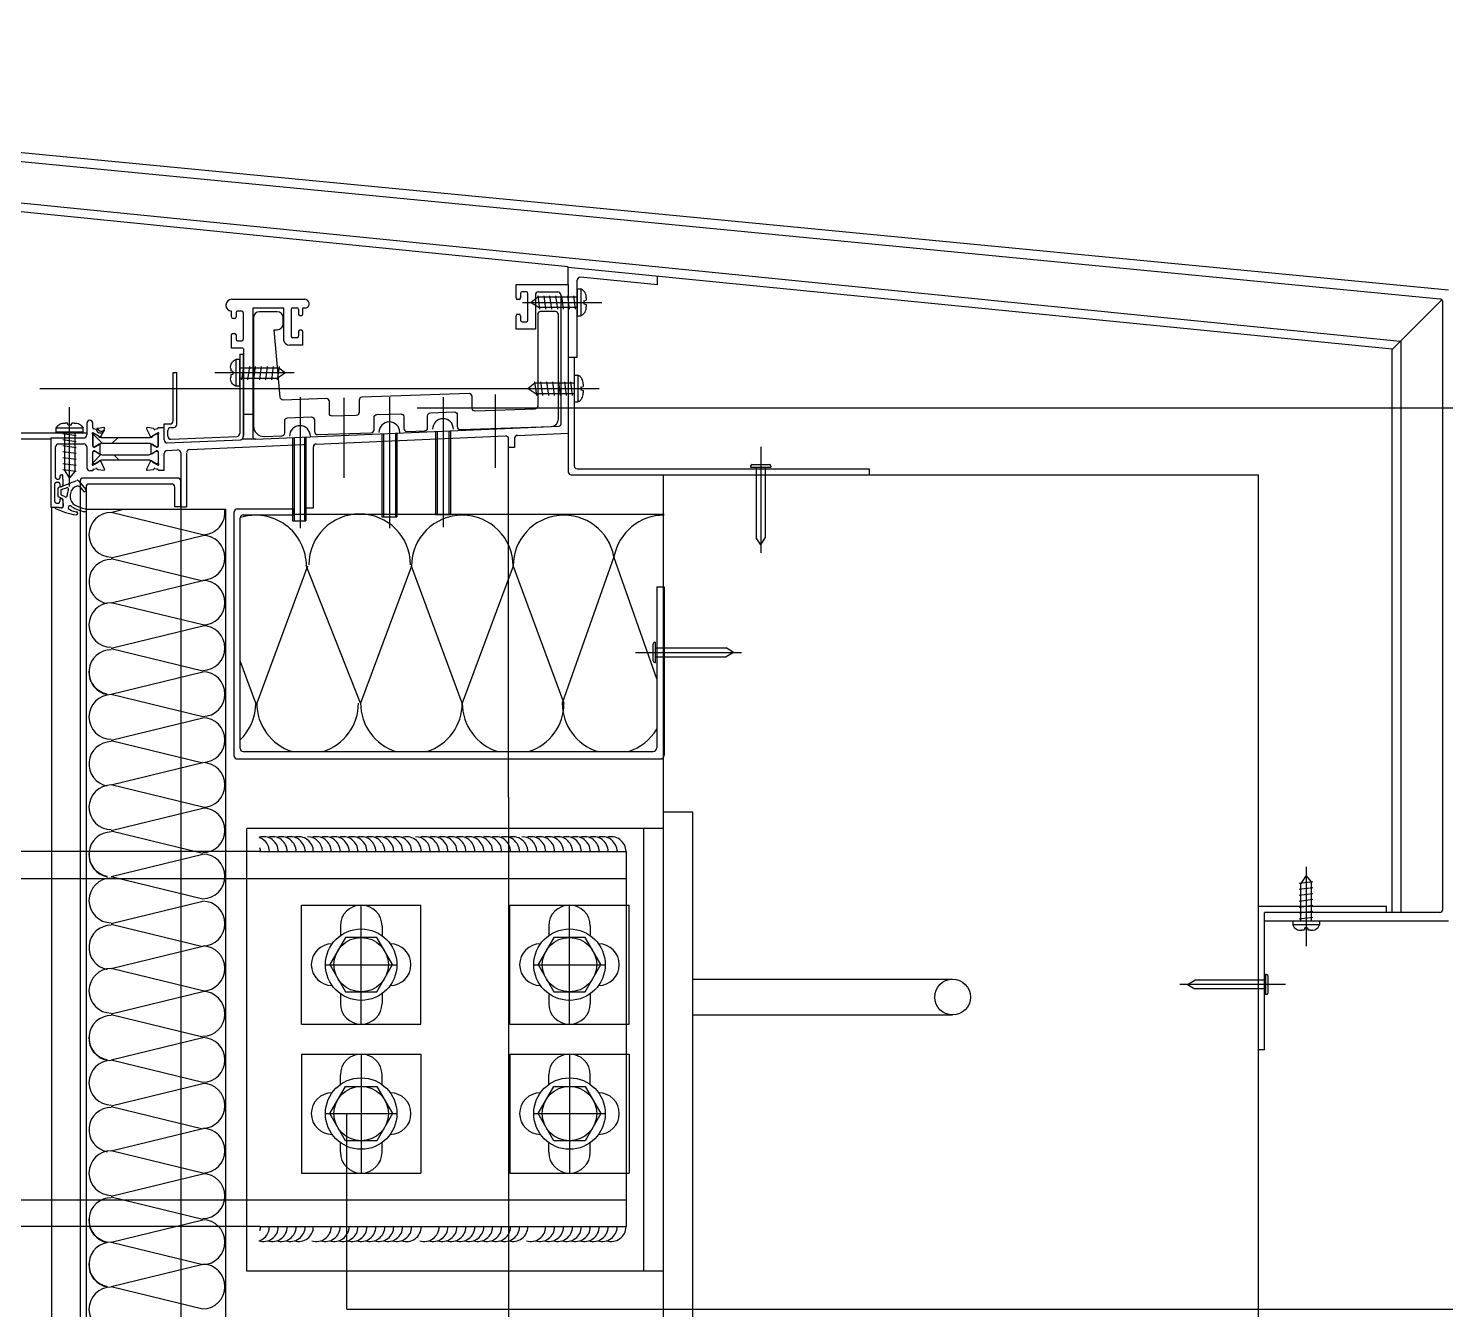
# Model space of a CAD drawing. Header units: metres. Extents: x 6409 to 8198, y 3492 to 5058.
# Drawn here: x 7090.3 to 7566.6, y 4627.3 to 5057.8 of the extents above; entities that cross this region are included whole.
import ezdxf

# ---------------------------------------------------------------- set-up
doc = ezdxf.new("R2010")
doc.units = ezdxf.units.M
for name, color, linetype in [('1', 1, 'Continuous'), ('10', 1, 'Continuous'), ('4', 4, 'Continuous'), ('CASTFIX', 1, 'Continuous'), ('SCREW', 6, 'Continuous'), ('型材', 1, 'Continuous'), ('填充', 1, 'Continuous'), ('隔热条', 3, 'Continuous')]:
    doc.layers.add(name, color=color, linetype=linetype)

# ---------------------------------------------------------------- blocks, each defined once
blk = doc.blocks.new('CONC-PIN')
at = {"layer": 'SCREW', "color": 10}
blk.add_line((-6.75, 0), (28.82, 0), dxfattribs=at)
at = {"layer": 'SCREW', "color": 6}
for p, q in [((-0.8, -2.9), (-0.8, 2.9)), ((-0.3, 3.4), (0, 3.4)), ((0, -3.4), (0, 3.4)), ((0, 1.5), (23.74, 1.5)), ((26.14, 0), (23.74, 1.5)), ((26.14, 0), (23.74, -1.5)), ((-0.3, -3.4), (0, -3.4)), ((0, -1.5), (23.74, -1.5))]:
    blk.add_line(p, q, dxfattribs=at)
for centre, start, end in [((-0.3, 2.9), 90, 180), ((-0.3, -2.9), 180, 270)]:
    blk.add_arc(centre, 0.5, start, end, dxfattribs=at)
blk = doc.blocks.new('10X12')
at = {"layer": 'CASTFIX', "color": 8}
blk.add_line((0, -18.34), (0, 8.33), dxfattribs=at)
at = {"layer": 'CASTFIX'}
for p, q in [((-4.5, 0), (-4.5, 1.25)), ((-4.5, 1.25), (4.5, 1.25)), ((-4.5, 0), (4.5, 0)), ((-1.75, 0), (-1.75, -13.22)), ((-1.5, 3), (-0.7, 3)), ((-0.5, 2.25), (-0.7, 3)), ((-0.5, 2.25), (0.5, 2.25)), ((0.5, 2.25), (0.7, 3)), ((0.7, 3), (1.5, 3)), ((1.75, 0), (1.75, -12.74)), ((4.5, 0), (4.5, 1.25)), ((-2.19, -1.27), (2.32, -0.67)), ((-2.19, -3.27), (2.32, -2.67)), ((-2.19, -5.27), (2.32, -4.67)), ((-2.19, -7.27), (2.32, -6.67)), ((-2.19, -9.27), (2.32, -8.67)), ((-2.19, -11.27), (2.32, -10.67)), ((-2.19, -13.27), (2.32, -12.67)), ((-1.75, -13.22), (0, -15.43)), ((0, -15.43), (1.75, -12.74))]:
    blk.add_line(p, q, dxfattribs=at)
for centre, start, end in [((-1.85, 0.15), 82.98, 157.54), ((1.85, 0.15), 22.46, 97.02)]:
    blk.add_arc(centre, 2.87, start, end, dxfattribs=at)
blk = doc.blocks.new('M592')
blk.add_lwpolyline([(113.95, 24.96), (113.95, -5.82, -0.4), (112.98, -6.82), (92.98, -7.51, -0.42), (91.95, -6.51), (91.95, -2.58, 0.42), (90.91, -1.58), (54.91, -2.84, 0.4), (53.95, -3.84), (53.95, -7.91, -0.4), (52.98, -8.91), (44.98, -9.19, -0.42), (43.95, -8.19), (43.95, -4.26, 0.42), (42.91, -3.26), (28.47, -3.76, -0.4), (27.44, -2.85), (25.45, 19.88), (26.45, 19.88, 0.41), (28.45, 21.88), (28.45, 23.88, 0.41), (26.45, 25.88), (20.45, 25.88, 0.41), (18.45, 23.88), (18.45, -12.5, 0.42), (22.07, -15.99), (27.98, -15.79, 0.4), (28.95, -14.79), (28.95, -10.72, -0.4), (29.91, -9.72), (37.91, -9.44, -0.42), (38.95, -10.44), (38.95, -14.37, 0.42), (39.98, -15.37), (57.98, -14.74, 0.4), (58.95, -13.74), (58.95, -9.67, -0.4), (59.91, -8.67), (67.91, -8.39, -0.42), (68.95, -9.39), (68.95, -13.32, 0.42), (69.98, -14.32), (75.98, -14.11, 0.4), (76.95, -13.11), (76.95, -9.04, -0.4), (77.91, -8.04), (85.91, -7.76, -0.42), (86.95, -8.76), (86.95, -12.69, 0.42), (87.98, -13.69), (118.53, -12.63, 0.4), (120.95, -10.13), (120.95, 24.96, 0.41), (119.95, 25.96), (114.95, 25.96, 0.41)], format="xyb", close=True)

msp = doc.modelspace()

# ---------------------------------------------------------------- hatches: boundary and pattern name
at = {"layer": '隔热条'}
h = msp.add_hatch(dxfattribs=at)
h.set_pattern_fill('ANSI38', scale=5)
h.paths.add_polyline_path([(7130.83, 4918.39, -0.13), (7131.43, 4918.23), (7131.73, 4918.06, -0.09), (7131.79, 4918.03), (7132.27, 4917.75), (7133.23, 4917.19), (7133.59, 4917.19, 0.41), (7133.99, 4917.59), (7133.99, 4921, 0.41), (7133.59, 4921.39), (7133.23, 4921.39), (7132.01, 4920.69), (7132.01, 4920.62, -0.58), (7131.7, 4920.46), (7131.66, 4920.49), (7131.43, 4920.35, -0.13), (7130.83, 4920.19), (7115.15, 4920.19, -0.13), (7114.55, 4920.35), (7114.32, 4920.49), (7114.28, 4920.46, -0.58), (7113.97, 4920.62), (7113.97, 4920.69), (7112.75, 4921.39), (7112.39, 4921.39, 0.41), (7111.99, 4920.99), (7111.99, 4917.59, 0.41), (7112.39, 4917.19), (7112.75, 4917.19), (7113.71, 4917.75), (7114.18, 4918.03, -0.09), (7114.25, 4918.06), (7114.55, 4918.23, -0.13), (7115.15, 4918.39)])
h = msp.add_hatch(dxfattribs=at)
h.set_pattern_fill('ANSI38', scale=5)
h.paths.add_polyline_path([(7112.75, 4915.7), (7112.39, 4915.7, 0.41), (7111.99, 4915.3), (7111.99, 4911.9, 0.41), (7112.39, 4911.5), (7112.75, 4911.5), (7113.97, 4912.2), (7113.97, 4912.27, -0.58), (7114.28, 4912.43), (7114.32, 4912.41), (7114.55, 4912.54, -0.13), (7115.15, 4912.7), (7130.83, 4912.7, -0.13), (7131.43, 4912.54), (7131.66, 4912.41), (7131.7, 4912.43, -0.58), (7132.01, 4912.27), (7132.01, 4912.2), (7133.23, 4911.5), (7133.59, 4911.5, 0.41), (7133.99, 4911.89), (7133.99, 4915.31, 0.41), (7133.59, 4915.7), (7133.23, 4915.7), (7132.27, 4915.15), (7131.79, 4914.86, -0.09), (7131.73, 4914.83), (7131.43, 4914.66, -0.13), (7130.83, 4914.5), (7115.15, 4914.5, -0.13), (7114.55, 4914.66), (7114.25, 4914.83, -0.09), (7114.18, 4914.86), (7113.71, 4915.15)])

# ---------------------------------------------------------------- linework, layer by layer
for p, q in [((7567.57, 4969.83), (6652.7, 5057.77)), ((7564.57, 4966.83), (6655.7, 5054.77)), ((7551.3, 4952.56), (6671.7, 5040.77)), ((6668.7, 5038.07), (7271.76, 4977.8)), ((7271.76, 4971.73), (7271.76, 4977.53)), ((7271.76, 4977.53), (7548.57, 4950.13)), ((7274.76, 4947.25), (7274.76, 4973.13)), ((7301.76, 4971.62), (7275.86, 4974.12)), ((7301.76, 4971.62), (7301.76, 4974.63)), ((7254.21, 4971.73), (7271.73, 4971.73)), ((7254.21, 4967.22), (7254.21, 4971.73)), ((7255.71, 4968.73), (7255.71, 4967.22)), ((7257.71, 4969.23), (7256.21, 4969.23)), ((7258.21, 4959.71), (7258.21, 4968.73)), ((7260.72, 4968.22), (7260.72, 4956.71)), ((7261.72, 4969.23), (7268.23, 4969.23)), ((7269.23, 4968.22), (7269.23, 4924.64)), ((7271.73, 4971.73), (7271.73, 4908.77)), ((7158.61, 4960.79), (7158.61, 4962.73)), ((7158.73, 4966.73), (7183.23, 4966.73)), ((7162.07, 4962.8), (7160.61, 4962.8)), ((7176.23, 4963.73), (7165.73, 4963.73)), ((7165.73, 4963.73), (7165.73, 4920.75)), ((7176.17, 4952.78), (7176.17, 4963.71)), ((7178.6, 4963.35), (7178.6, 4954.33)), ((7179.1, 4963.85), (7180.6, 4963.85)), ((7181.1, 4963.35), (7181.1, 4961.84)), ((7182.6, 4963.85), (7183.82, 4963.85)), ((7182.6, 4961.84), (7182.6, 4963.85)), ((7255.21, 4966.72), (7254.71, 4966.72)), ((7565.28, 4966.54), (7548.57, 4949.83)), ((7565.57, 4761.77), (7565.57, 4965.83)), ((7159.61, 4960.29), (7159.11, 4960.29)), ((7160.11, 4962.3), (7160.11, 4960.79)), ((7162.57, 4962.3), (7162.57, 4953.28)), ((7181.6, 4961.34), (7182.1, 4961.34)), ((7254.21, 4956.71), (7254.21, 4961.22)), ((7254.71, 4961.72), (7255.21, 4961.72)), ((7255.71, 4961.22), (7255.71, 4959.71)), ((7256.21, 4959.21), (7257.71, 4959.21)), ((7158.61, 4950.28), (7158.61, 4954.79)), ((7159.11, 4955.29), (7159.61, 4955.29)), ((7160.11, 4954.79), (7160.11, 4953.28)), ((7180.6, 4953.83), (7179.1, 4953.83)), ((7181.1, 4955.84), (7181.1, 4954.33)), ((7182.1, 4956.34), (7181.6, 4956.34)), ((7182.6, 4951.33), (7182.6, 4955.84)), ((7260.72, 4956.71), (7254.21, 4956.71)), ((7162.57, 4950.28), (7158.61, 4950.28)), ((7160.61, 4952.78), (7162.07, 4952.78)), ((7161.37, 4948.35), (7161.37, 4921.69)), ((7161.37, 4948.35), (7162.57, 4948.35)), ((7162.57, 4948.35), (7162.57, 4920.54)), ((7162.73, 4920.93), (7162.73, 4950.23)), ((7182.6, 4951.33), (7178.09, 4951.33)), ((7548.57, 4760.77), (7548.57, 4950.13)), ((7551.57, 4760.77), (7551.57, 4952.83)), ((7273.73, 4947.25), (7273.73, 4910.77)), ((7138.99, 4925.87), (7138.99, 4942.12)), ((7138.99, 4942.12), (7140.19, 4942.12)), ((7140.19, 4924.67), (7140.19, 4942.12)), ((7094.21, 4936.77), (7282.13, 4936.77)), ((7181.66, 4933.88), (7181.66, 4889.88)), ((7211.64, 4933.88), (7211.64, 4889.88)), ((7229.67, 4933.88), (7229.67, 4890.14)), ((7247.24, 4934.75), (7247.24, 4910.08)), ((7196.33, 4933.6), (7196.33, 4906.74)), ((7211.64, 4929.09), (7211.64, 4928.31)), ((7229.67, 4929.87), (7229.67, 4929.09)), ((7109.99, 4925.12), (7109.99, 4921.15)), ((7110.99, 4926.12), (7110.99, 4926.12)), ((7111.99, 4923.5), (7111.99, 4925.12)), ((7135.99, 4919.48), (7135.99, 4924.87)), ((7135.99, 4924.87), (7137.99, 4924.87)), ((7165.73, 4928.03), (7162.57, 4928.03)), ((7098, 4896.77), (7098, 4920.15)), ((7098, 4920.15), (7108.99, 4920.15)), ((7133.99, 4923.67), (7135.99, 4923.67)), ((7133.99, 4923.5), (7133.99, 4923.67)), ((7137.03, 4918.48), (7161.61, 4919.54)), ((7137.19, 4920.73), (7137.19, 4922.67)), ((7138.19, 4923.67), (7139.19, 4923.67)), ((7138.23, 4919.73), (7160.41, 4920.69)), ((7166.62, 4919.75), (7162.19, 4919.75)), ((7166.62, 4919.75), (7268.75, 4924.14)), ((7179.1, 4920.29), (7179.1, 4892.36)), ((7179.6, 4920.31), (7179.6, 4892.36)), ((7183.1, 4920.29), (7183.1, 4892.36)), ((7183.6, 4920.31), (7183.6, 4892.36)), ((7187.07, 4918.12), (7250.66, 4920.86)), ((7209.14, 4921.58), (7209.14, 4893.65)), ((7209.64, 4921.6), (7209.64, 4893.65)), ((7213.65, 4921.77), (7213.65, 4893.65)), ((7214.15, 4921.79), (7214.15, 4893.65)), ((7227.17, 4922.35), (7227.17, 4894.43)), ((7227.67, 4922.37), (7227.67, 4894.43)), ((7231.67, 4922.55), (7231.67, 4894.43)), ((7232.17, 4922.57), (7232.17, 4894.43)), ((7251.7, 4916.96), (7251.7, 4919.86)), ((7253.71, 4920.03), (7253.71, 4916.96)), ((7254.66, 4921.03), (7271.73, 4921.76)), ((7099.5, 4906.77), (7099.5, 4917.15)), ((7100.5, 4918.15), (7108.99, 4918.15)), ((7109.99, 4917.15), (7109.99, 4910.15)), ((7135.99, 4909.29), (7135.99, 4914.97)), ((7136.94, 4915.97), (7140.5, 4916.12)), ((7141.54, 4915.12), (7141.54, 4897.04)), ((7143.46, 4915.08), (7143.46, 4897.04)), ((7144.5, 4916.29), (7182.56, 4917.93)), ((7183.6, 4916.93), (7183.6, 4896.62)), ((7183.6, 4896.62), (7183.6, 4916.93)), ((7186.11, 4896.62), (7186.11, 4917.12)), ((7186.11, 4896.62), (7186.11, 4917.12)), ((7253.71, 4916.96), (7251.7, 4916.96)), ((7099.75, 4905.27), (7100.46, 4905.27)), ((7100, 4906.27), (7100.46, 4906.27)), ((7100.96, 4907.27), (7100.96, 4906.77)), ((7101.46, 4907.77), (7101.76, 4907.77)), ((7101.96, 4906.26), (7101.96, 4907.57)), ((7101.96, 4906.26), (7101.96, 4904.37)), ((7107.16, 4905.76), (7109.72, 4902.77)), ((7107.73, 4905.67), (7107.73, 3846.27)), ((7111.99, 4909.15), (7110.99, 4909.15)), ((7111.99, 4909.39), (7111.99, 4909.15)), ((7133.99, 4909.39), (7133.99, 4909.29)), ((7133.99, 4909.29), (7135.99, 4909.29)), ((7141.54, 4897.02), (7141.54, 4905.67)), ((7372.81, 4909.77), (7372.81, 4907.77)), ((7099.25, 4898.77), (7099.25, 4904.77)), ((7100.21, 4903.11), (7100.21, 4900.77)), ((7100.96, 4904.77), (7100.96, 4903.97)), ((7101.16, 4903.77), (7101.36, 4903.77)), ((7101.16, 4903.77), (7101.36, 4903.77)), ((7101.21, 4902.39), (7101.21, 4901.38)), ((7102.7, 4900.33), (7101.48, 4900.94)), ((7104.42, 4901), (7104.42, 4900.23)), ((7107.7, 4903.59), (7108.83, 4902.28)), ((7109.69, 4902.35), (7109.54, 4902.22)), ((7109.73, 4903.67), (7109.73, 3848.27)), ((7139.54, 4897.02), (7139.54, 4903.67)), ((7100.62, 4896.77), (7098, 4896.77)), ((7098.23, 3857.77), (7098.23, 4896.77)), ((7100.62, 4896.77), (7098.5, 4896.77)), ((7101.52, 4896.61), (7099.54, 4896.84)), ((7099.75, 4898.27), (7100.46, 4898.27)), ((7101.81, 4899.66), (7100.48, 4900.32)), ((7100.62, 4896.77), (7101.76, 4896.77)), ((7100.62, 4896.77), (7101.76, 4896.77)), ((7100.96, 4899.56), (7100.96, 4898.77)), ((7101.16, 4899.76), (7101.36, 4899.76)), ((7101.92, 4899.48), (7101.92, 4899.38)), ((7101.92, 4899.38), (7102.02, 4897.11)), ((7101.96, 4899.16), (7101.96, 4896.97)), ((7101.96, 4899.16), (7101.96, 4896.97)), ((7109.73, 4896.17), (7156.73, 4896.17)), ((7141.54, 4897.02), (7139.54, 4897.02)), ((7141.54, 4897.04), (7143.46, 4897.04)), ((7141.73, 3857.77), (7141.73, 4897.04)), ((7156.73, 3858.8), (7156.73, 4896.17)), ((7160.51, 4896.33), (7179.51, 4896.33)), ((7179.51, 4894.33), (7179.51, 4896.33)), ((7183.6, 4896.62), (7186.11, 4896.62)), ((7183.6, 4896.62), (7186.11, 4896.62)), ((7159.51, 4813.29), (7159.51, 4895.33)), ((7161.51, 4815.79), (7161.51, 4893.33)), ((7162.51, 4894.33), (7179.51, 4894.33)), ((7179.1, 4892.36), (7183.6, 4892.36)), ((7209.14, 4893.65), (7214.15, 4893.65)), ((7227.17, 4894.43), (7232.17, 4894.43)), ((7184.17, 4877.1), (7167.08, 4831.08)), ((7201.96, 4831.08), (7183.72, 4877.28)), ((7219.05, 4877.1), (7201.96, 4831.08)), ((7236.14, 4831.08), (7219.05, 4877.1)), ((7253.23, 4877.1), (7236.14, 4831.08)), ((7253.23, 4877.1), (7270.32, 4831.08)), ((7287.11, 4880.25), (7269.73, 4831.08)), ((7301.48, 4839.18), (7287.11, 4880.25)), ((7301.48, 4870.18), (7303.98, 4870.18)), ((7301.48, 4870.18), (7301.48, 4816.04)), ((7303.98, 4870.18), (7303.98, 4813.54)), ((7166.78, 4831.08), (7161.51, 4845.28)), ((7162.51, 4814.79), (7300.23, 4814.79)), ((7160.51, 4812.29), (7302.73, 4812.29)), ((7251.7, 4799.46), (7251.7, 3902.77)), ((7291.17, 4781.17), (7291.17, 4655.17)), ((7182.17, 4723.19), (7182.17, 4763.19)), ((7182.17, 4763.19), (7222.17, 4763.19)), ((7202.17, 4723.19), (7202.17, 4763.19)), ((7222.17, 4723.19), (7222.17, 4763.19)), ((7252.17, 4723.19), (7252.17, 4763.19)), ((7252.17, 4763.19), (7292.17, 4763.19)), ((7272.17, 4723.19), (7272.17, 4763.19)), ((7292.17, 4723.19), (7292.17, 4763.19)), ((7546.68, 4762.77), (7503.7, 4762.77)), ((7564.57, 4760.77), (7505.7, 4760.77)), ((7567.57, 4757.77), (7505.7, 4757.77)), ((7195.17, 4756.19), (7195.17, 4752.94)), ((7209.17, 4756.19), (7209.17, 4752.94)), ((7265.17, 4756.19), (7265.17, 4752.94)), ((7279.17, 4756.19), (7279.17, 4752.94)), ((7196.89, 4752.33), (7191.61, 4743.19)), ((7207.44, 4752.33), (7196.89, 4752.33)), ((7212.72, 4743.19), (7207.44, 4752.33)), ((7266.89, 4752.33), (7261.61, 4743.19)), ((7277.44, 4752.33), (7266.89, 4752.33)), ((7282.72, 4743.19), (7277.44, 4752.33)), ((7190.17, 4743.17), (7214.17, 4743.17)), ((7191.61, 4743.19), (7196.89, 4734.05)), ((7207.44, 4734.05), (7212.72, 4743.19)), ((7260.17, 4743.17), (7284.17, 4743.17)), ((7261.61, 4743.19), (7266.89, 4734.05)), ((7277.44, 4734.05), (7282.72, 4743.19)), ((7196.89, 4734.05), (7207.44, 4734.05)), ((7266.89, 4734.05), (7277.44, 4734.05)), ((7195.17, 4733.44), (7195.17, 4730.19)), ((7209.17, 4733.44), (7209.17, 4730.19)), ((7265.17, 4733.44), (7265.17, 4730.19)), ((7279.17, 4733.44), (7279.17, 4730.19)), ((7182.17, 4723.19), (7222.17, 4723.19)), ((7252.17, 4723.19), (7292.17, 4723.19)), ((7182.17, 4713.16), (7182.17, 4673.16)), ((7182.17, 4713.16), (7222.17, 4713.16)), ((7202.17, 4713.16), (7202.17, 4673.16)), ((7222.17, 4713.16), (7222.17, 4673.16)), ((7252.17, 4713.16), (7292.17, 4713.16)), ((7252.17, 4713.16), (7252.17, 4673.16)), ((7272.17, 4713.16), (7272.17, 4673.16)), ((7292.17, 4713.16), (7292.17, 4673.16)), ((7505.7, 4714.52), (7503.7, 4714.52)), ((7195.17, 4702.9), (7195.17, 4706.16)), ((7209.17, 4702.9), (7209.17, 4706.16)), ((7265.17, 4702.9), (7265.17, 4706.16)), ((7279.17, 4702.9), (7279.17, 4706.16)), ((7191.61, 4693.16), (7196.89, 4702.3)), ((7196.89, 4702.3), (7207.44, 4702.3)), ((7207.44, 4702.3), (7212.72, 4693.16)), ((7261.61, 4693.16), (7266.89, 4702.3)), ((7266.89, 4702.3), (7277.44, 4702.3)), ((7277.44, 4702.3), (7282.72, 4693.16)), ((7190.17, 4693.17), (7214.17, 4693.17)), ((7196.89, 4684.02), (7191.61, 4693.16)), ((7212.72, 4693.16), (7207.44, 4684.02)), ((7260.17, 4693.17), (7284.17, 4693.17)), ((7266.89, 4684.02), (7261.61, 4693.16)), ((7282.72, 4693.16), (7277.44, 4684.02)), ((7195.17, 4680.16), (7195.17, 4683.41)), ((7207.44, 4684.02), (7196.89, 4684.02)), ((7209.17, 4680.16), (7209.17, 4683.41)), ((7265.17, 4680.16), (7265.17, 4683.41)), ((7277.44, 4684.02), (7266.89, 4684.02)), ((7279.17, 4680.16), (7279.17, 4683.41)), ((7182.17, 4673.16), (7222.17, 4673.16)), ((7252.17, 4673.16), (7292.17, 4673.16))]:
    msp.add_line(p, q)
msp.add_lwpolyline([(7179.88, 4894.52), (7303.98, 4894.52)])
for centre, radius in [((7202.17, 4743.19), 12), ((7272.17, 4743.19), 12), ((7202.17, 4743.19), 9.14), ((7272.17, 4743.19), 9.14), ((7202.17, 4693.16), 12), ((7202.17, 4693.16), 9.14), ((7272.17, 4693.16), 12), ((7272.17, 4693.16), 9.14)]:
    msp.add_circle(centre, radius)
for centre, radius, start, end in [((7275.76, 4973.13), 1, 84.47, 180), ((7254.71, 4967.22), 0.5, 180, 270), ((7255.21, 4967.22), 0.5, 270, 0), ((7256.21, 4968.73), 0.5, 90, 180), ((7257.71, 4968.73), 0.5, 0, 90), ((7261.72, 4968.22), 1, 90, 180), ((7268.23, 4968.22), 1, 0, 90), ((7158.73, 4964.73), 2, 90, 266.54), ((7160.61, 4962.3), 0.5, 90, 180), ((7162.07, 4962.3), 0.5, 0, 90), ((7179.1, 4963.35), 0.5, 90, 180), ((7180.6, 4963.35), 0.5, 0, 90), ((7183.23, 4965.23), 1.5, 292.97, 90), ((7564.57, 4965.83), 1, 0, 90), ((7159.11, 4960.79), 0.5, 180, 270), ((7159.61, 4960.79), 0.5, 270, 0), ((7181.6, 4961.84), 0.5, 180, 270), ((7182.1, 4961.84), 0.5, 270, 0), ((7254.71, 4961.22), 0.5, 90, 180), ((7255.21, 4961.22), 0.5, 0, 90), ((7256.21, 4959.71), 0.5, 180, 270), ((7257.71, 4959.71), 0.5, 270, 0), ((7159.11, 4954.79), 0.5, 90, 180), ((7159.61, 4954.79), 0.5, 0, 90), ((7160.61, 4953.28), 0.5, 180, 270), ((7162.07, 4953.28), 0.5, 270, 0), ((7179.1, 4954.33), 0.5, 180, 270), ((7180.6, 4954.33), 0.5, 270, 0), ((7181.6, 4955.84), 0.5, 90, 180), ((7182.1, 4955.84), 0.5, 0, 90), ((7178.09, 4953.33), 2, 196.06, 270), ((7110.99, 4925.12), 1, 90, 180), ((7110.99, 4925.12), 1, 360, 90), ((7137.99, 4925.87), 1, 270, 0), ((7139.19, 4924.67), 1, 270, 0), ((7211.64, 4922.02), 3.51, 0, 180), ((7229.67, 4923.12), 3.51, 0, 180), ((7268.73, 4924.64), 0.5, 272.46, 0), ((7108.99, 4921.15), 1, 270, 360), ((7114.57, 4923.37), 1.5, 196.33, 328.71), ((7114.88, 4923.97), 1.5, 192.8, 303.96), ((7115.77, 4922.64), 0.1, 328.71, 123.96), ((7138.19, 4922.67), 1, 90, 180), ((7138.19, 4920.73), 1, 180, 272.46), ((7160.37, 4921.69), 1, 272.46, 0), ((7161.57, 4920.54), 1, 272.46, 0), ((7166.73, 4920.75), 1, 180, 272.46), ((7181.6, 4920.73), 3.51, 0, 180), ((7250.7, 4919.86), 1, 0, 92.46), ((7254.71, 4920.03), 1, 92.46, 180), ((7100.5, 4917.15), 1, 90, 180), ((7108.99, 4917.15), 1, 360, 90), ((7136.99, 4919.48), 1, 180, 272.46), ((7136.99, 4914.97), 1, 92.46, 180), ((7140.54, 4915.12), 1, 359.76, 92.46), ((7140.54, 4915.12), 1, 0, 92.46), ((7144.55, 4915.29), 1, 92.46, 180), ((7182.6, 4916.93), 1, 0, 92.46), ((7182.6, 4916.93), 1, 0, 92.46), ((7187.11, 4917.12), 1, 92.46, 180), ((7187.11, 4917.12), 1, 92.46, 180), ((7110.99, 4910.15), 1, 180, 270), ((7099.75, 4904.77), 0.5, 90, 180), ((7100, 4906.77), 0.5, 180, 270), ((7100.46, 4906.77), 0.5, 270, 0), ((7100.46, 4904.77), 0.5, 0, 90), ((7082.13, 4960.71), 60.02, 287.87, 294.03), ((7101.46, 4907.27), 0.5, 90, 180), ((7101.76, 4907.57), 0.2, 0, 90), ((7106.78, 4905.44), 0.5, 40.6, 114.03), ((7100.71, 4903.11), 0.5, 107.87, 180), ((7100.71, 4900.77), 0.5, 180, 243.43), ((7101.16, 4903.97), 0.2, 180, 270), ((7101.41, 4903.66), 0.2, 108.67, 180), ((7101.71, 4902.39), 0.5, 108.55, 180), ((7101.71, 4901.38), 0.5, 180, 243.43), ((7101.36, 4904.37), 0.6, 270, 0), ((7101.36, 4904.37), 0.6, 270, 0), ((7082.13, 4960.71), 61.02, 288.55, 290.2), ((7102.92, 4900.78), 0.5, 243.43, 2.85), ((7103.37, 4902.97), 0.5, 333.98, 110.2), ((7107.42, 4901), 4, 153.98, 182.85), ((7107.42, 4901), 3, 106.54, 180), ((7112.76, 4883), 21.77, 106.26, 106.54), ((7106.94, 4902.94), 1, 40.6, 106.26), ((7109.21, 4902.6), 0.5, 220.6, 310.6), ((7109.49, 4902.58), 0.3, 310.6, 40.6), ((7099.75, 4898.77), 0.5, 180, 270), ((7099.51, 4896.64), 0.2, 83.4, 244.58), ((7110.35, 4919.45), 25.45, 244.58, 260.95), ((7100.46, 4898.77), 0.5, 270, 0), ((7101.16, 4899.56), 0.2, 90, 180), ((7101.41, 4900.08), 0.2, 180, 243.43), ((7101.36, 4899.16), 0.6, 0, 90), ((7101.52, 4897.11), 0.5, 270, 0), ((7101.76, 4896.97), 0.2, 270, 0), ((7101.76, 4896.97), 0.2, 270, 0), ((7101.72, 4899.48), 0.2, 0, 63.43), ((7104.38, 4896.72), 0.67, 30.36, 257.12), ((7108.55, 4905.05), 9.97, 244.3, 258.72), ((7107.42, 4900.23), 3, 180, 238.81), ((7110.85, 4905.91), 10.63, 236.31, 261.86), ((7110.85, 4905.91), 9.63, 238.81, 261.86), ((7109.42, 4895.88), 0.5, 261.86, 81.86), ((7160.51, 4895.33), 1, 90, 180), ((7106.42, 4894.81), 0.5, 261.86, 81.86), ((7162.51, 4893.33), 1, 90, 180), ((7166.69, 4877.1), 17.09, 0, 107.63), ((7201.66, 4877.5), 17.09, 0, 180), ((7236.14, 4877.1), 17.09, 0, 180), ((7270.32, 4877.1), 17.09, 10.62, 180), ((7303.91, 4877.1), 17.09, 89.77, 169.38), ((7149.69, 4831.08), 17.09, 313.75, 0), ((7184.17, 4831.08), 17.09, 180, 252.34), ((7184.17, 4831.08), 17.09, 287.66, 0), ((7219.05, 4831.08), 17.09, 180, 252.34), ((7219.05, 4831.08), 17.09, 287.66, 0), ((7253.23, 4831.08), 17.09, 180, 252.34), ((7253.23, 4831.08), 17.09, 287.66, 0), ((7286.82, 4831.08), 17.09, 180, 252.34), ((7286.82, 4831.08), 17.09, 287.66, 329.07), ((7162.51, 4815.79), 1, 180, 270), ((7300.23, 4816.04), 1.25, 270, 0), ((7160.51, 4813.29), 1, 180, 270), ((7302.73, 4813.54), 1.25, 270, 0), ((7169.33, 4781.17), 5, 0, 107.46), ((7172.33, 4781.17), 5, 0, 107.46), ((7175.33, 4781.17), 5, 0, 107.46), ((7178.33, 4781.17), 5, 0, 107.46), ((7181.12, 4781.17), 5, 0, 106.22), ((7184.12, 4781.17), 5, 0, 90), ((7187.12, 4781.17), 5, 0, 107.46), ((7190.12, 4781.17), 5, 0, 107.46), ((7193.12, 4781.17), 5, 0, 107.46), ((7196.12, 4781.17), 5, 0, 107.46), ((7199.12, 4781.17), 5, 0, 107.46), ((7202.12, 4781.17), 5, 0, 107.46), ((7205.12, 4781.17), 5, 0, 107.46), ((7208.12, 4781.17), 5, 0, 107.46), ((7211.12, 4781.17), 5, 0, 107.46), ((7214.12, 4781.17), 5, 0, 107.46), ((7217.37, 4781.17), 5, 0, 108.96), ((7220.37, 4781.17), 5, 0, 90), ((7223.37, 4781.17), 5, 0, 107.46), ((7226.37, 4781.17), 5, 0, 107.46), ((7229.37, 4781.17), 5, 0, 107.46), ((7232.37, 4781.17), 5, 0, 107.46), ((7235.37, 4781.17), 5, 0, 107.46), ((7238.37, 4781.17), 5, 0, 107.46), ((7241.37, 4781.17), 5, 0, 107.46), ((7244.37, 4781.17), 5, 0, 107.46), ((7247.37, 4781.17), 5, 0, 107.46), ((7250.37, 4781.17), 5, 0, 107.46), ((7253.17, 4781.17), 5, 0, 106.22), ((7256.17, 4781.17), 5, 0, 90), ((7259.17, 4781.17), 5, 0, 107.46), ((7262.17, 4781.17), 5, 0, 107.46), ((7265.17, 4781.17), 5, 0, 107.46), ((7268.17, 4781.17), 5, 0, 107.46), ((7271.17, 4781.17), 5, 0, 107.46), ((7274.17, 4781.17), 5, 0, 107.46), ((7277.17, 4781.17), 5, 0, 107.46), ((7280.17, 4781.17), 5, 0, 107.46), ((7283.17, 4781.17), 5, 0, 107.46), ((7286.17, 4781.17), 5, 0, 107.46), ((7166.33, 4781.17), 5, 0, 68.44), ((7163.33, 4781.17), 5, 0, 14.66), ((7202.17, 4756.19), 7, 0, 180), ((7272.17, 4756.19), 7, 0, 180), ((7564.57, 4761.77), 1, 270, 0), ((7192.42, 4743.19), 7, 90, 270), ((7211.91, 4743.19), 7, 270, 90), ((7262.42, 4743.19), 7, 90, 270), ((7281.91, 4743.19), 7, 270, 90), ((7202.17, 4730.19), 7, 180, 0), ((7272.17, 4730.19), 7, 180, 0), ((7202.17, 4706.16), 7, 0, 180), ((7272.17, 4706.16), 7, 0, 180), ((7192.42, 4693.16), 7, 90, 270), ((7211.91, 4693.16), 7, 270, 90), ((7262.42, 4693.16), 7, 90, 270), ((7281.91, 4693.16), 7, 270, 90), ((7202.17, 4680.16), 7, 180, 0), ((7272.17, 4680.16), 7, 180, 0), ((7169.33, 4655.17), 5, 252.54, 0), ((7163.33, 4655.17), 5, 345.34, 0), ((7166.33, 4655.17), 5, 291.56, 0), ((7172.33, 4655.17), 5, 252.54, 0), ((7175.33, 4655.17), 5, 252.54, 0), ((7178.33, 4655.17), 5, 252.54, 0), ((7181.12, 4655.17), 5, 253.78, 0), ((7187.12, 4655.17), 5, 252.54, 0), ((7190.12, 4655.17), 5, 252.54, 0), ((7193.12, 4655.17), 5, 252.54, 0), ((7196.12, 4655.17), 5, 252.54, 0), ((7199.12, 4655.17), 5, 252.54, 0), ((7202.12, 4655.17), 5, 252.54, 0), ((7205.12, 4655.17), 5, 252.54, 0), ((7208.12, 4655.17), 5, 252.54, 0), ((7211.12, 4655.17), 5, 252.54, 0), ((7214.12, 4655.17), 5, 252.54, 0), ((7217.37, 4655.17), 5, 251.04, 0), ((7223.37, 4655.17), 5, 252.54, 0), ((7226.37, 4655.17), 5, 252.54, 0), ((7229.37, 4655.17), 5, 252.54, 0), ((7232.37, 4655.17), 5, 252.54, 0), ((7235.37, 4655.17), 5, 252.54, 0), ((7238.37, 4655.17), 5, 252.54, 0), ((7241.37, 4655.17), 5, 252.54, 0), ((7244.37, 4655.17), 5, 252.54, 0), ((7247.37, 4655.17), 5, 252.54, 0), ((7250.37, 4655.17), 5, 252.54, 0), ((7253.17, 4655.17), 5, 253.78, 0), ((7259.17, 4655.17), 5, 252.54, 0), ((7262.17, 4655.17), 5, 252.54, 0), ((7265.17, 4655.17), 5, 252.54, 0), ((7268.17, 4655.17), 5, 252.54, 0), ((7271.17, 4655.17), 5, 252.54, 0), ((7274.17, 4655.17), 5, 252.54, 0), ((7277.17, 4655.17), 5, 252.54, 0), ((7280.17, 4655.17), 5, 252.54, 0), ((7283.17, 4655.17), 5, 252.54, 0), ((7286.17, 4655.17), 5, 252.54, 0)]:
    msp.add_arc(centre, radius, start, end)
at = {"layer": '1'}
for p, q in [((7271.73, 4947.25), (7274.76, 4947.25)), ((7109.99, 4921.76), (6803.7, 4921.76)), ((7098, 4919.76), (6803.7, 4919.76)), ((7251.7, 4799.46), (7251.7, 4917.2)), ((7140.54, 4906.67), (7108.73, 4906.67)), ((7272.73, 4907.77), (7503.7, 4907.77)), ((7274.73, 4909.77), (7372.81, 4909.77)), ((7303.7, 3857.77), (7303.7, 4907.77)), ((7503.7, 4287.77), (7503.7, 4907.77)), ((7138.54, 4904.67), (7110.73, 4904.67)), ((7313.65, 4794.43), (7303.7, 4794.43)), ((7313.65, 4443.68), (7313.65, 4794.43)), ((7163.7, 4781.17), (7163.7, 4788.91)), ((7303.7, 4788.91), (7163.7, 4788.91)), ((7297.12, 4640.21), (7297.12, 4788.91)), ((7168.17, 4781.17), (6751.5, 4781.17)), ((7168.17, 4781.17), (7291.17, 4781.17)), ((6751.5, 4772.17), (7291.17, 4772.17)), ((7546.68, 4760.77), (7546.68, 4762.77)), ((7505.7, 4714.52), (7505.7, 4760.77)), ((7313.65, 4738.3), (7400.9, 4738.3)), ((7313.65, 4726.3), (7400.9, 4726.3)), ((6751.5, 4664.17), (7291.17, 4664.17)), ((7168.17, 4655.17), (6751.5, 4655.17)), ((7163.7, 4640.21), (7163.7, 4655.17)), ((7168.17, 4655.17), (7291.17, 4655.17))]:
    msp.add_line(p, q, dxfattribs=at)
msp.add_circle((7400.9, 4732.3), 6, dxfattribs=at)
for centre, start, end in [((7274.73, 4910.77), 180, 270), ((7108.73, 4905.67), 90, 180), ((7140.54, 4905.67), 0, 90), ((7272.73, 4908.77), 180, 270), ((7110.73, 4903.67), 90, 180), ((7138.54, 4903.67), 0, 90)]:
    msp.add_arc(centre, 1, start, end, dxfattribs=at)
at = {"layer": '10'}
for p, q in [((7221.03, 4930.25), (7690.48, 4930.25)), ((7197.33, 4627.44), (7197.33, 4693.22)), ((7197.33, 4627.44), (7787.48, 4627.44))]:
    msp.add_line(p, q, dxfattribs=at)
at = {"layer": '4'}
for p, q in [((7163.7, 4655.17), (7163.7, 4781.17)), ((7303.7, 4640.21), (7163.7, 4640.21))]:
    msp.add_line(p, q, dxfattribs=at)
at = {"layer": '型材'}
for p, q in [((7111.99, 4917.37), (7111.99, 4921.39)), ((7112.15, 4921.85), (7113.85, 4920.96)), ((7113.16, 4923), (7112.22, 4923.21)), ((7115.65, 4923.61), (7113.74, 4923.36)), ((7113.96, 4920.8), (7113.97, 4920.62)), ((7114.28, 4920.46), (7114.75, 4920.76)), ((7114.75, 4920.76), (7115.96, 4923.19)), ((7130.02, 4923.19), (7131.23, 4920.76)), ((7132.24, 4923.36), (7130.33, 4923.61)), ((7131.23, 4920.76), (7131.7, 4920.46)), ((7132.01, 4920.62), (7132.01, 4920.8)), ((7132.12, 4920.96), (7133.83, 4921.85)), ((7133.75, 4923.21), (7132.82, 4923)), ((7133.99, 4921.39), (7133.99, 4917.37)), ((7111.99, 4911.5), (7111.99, 4915.52)), ((7112.5, 4917.07), (7112.29, 4917.07)), ((7112.29, 4915.82), (7112.5, 4915.82)), ((7114.18, 4918.03), (7112.66, 4917.12)), ((7112.66, 4915.78), (7114.18, 4914.86)), ((7114.49, 4916.45), (7114.49, 4917.86)), ((7114.49, 4915.03), (7114.49, 4916.45)), ((7131.49, 4917.86), (7131.49, 4915.88)), ((7131.49, 4917.01), (7131.49, 4915.03)), ((7133.32, 4917.12), (7131.79, 4918.03)), ((7131.79, 4914.86), (7133.32, 4915.78)), ((7133.69, 4917.07), (7133.47, 4917.07)), ((7133.47, 4915.82), (7133.69, 4915.82)), ((7133.99, 4915.52), (7133.99, 4911.5)), ((7113.85, 4911.93), (7112.15, 4911.04)), ((7113.97, 4912.27), (7113.96, 4912.1)), ((7114.75, 4912.13), (7114.28, 4912.43)), ((7115.96, 4909.7), (7114.75, 4912.13)), ((7131.23, 4912.13), (7130.02, 4909.7)), ((7131.7, 4912.43), (7131.23, 4912.13)), ((7132.01, 4912.1), (7132.01, 4912.27)), ((7133.83, 4911.04), (7132.12, 4911.93)), ((7112.22, 4909.68), (7113.16, 4909.89)), ((7113.74, 4909.53), (7115.65, 4909.28)), ((7130.33, 4909.28), (7132.24, 4909.53)), ((7132.82, 4909.89), (7133.75, 4909.68))]:
    msp.add_line(p, q, dxfattribs=at)
for centre, radius, start, end in [((7112.02, 4921.64), 0.25, 60.09, 262), ((7112.29, 4923.5), 0.3, 180, 257.52), ((7113.22, 4923.3), 0.3, 257.52, 337.08), ((7113.78, 4923.06), 0.3, 97.52, 157.08), ((7113.76, 4920.79), 0.2, 2.52, 62.52), ((7114.17, 4920.63), 0.2, 182.52, 302.52), ((7115.69, 4923.32), 0.3, 335.26, 97.52), ((7130.29, 4923.32), 0.3, 82.48, 204.74), ((7131.81, 4920.63), 0.2, 237.48, 357.48), ((7132.21, 4920.79), 0.2, 117.48, 177.48), ((7132.2, 4923.06), 0.3, 22.92, 82.48), ((7132.75, 4923.3), 0.3, 202.92, 282.48), ((7133.69, 4923.5), 0.3, 282.48, 0), ((7133.95, 4921.64), 0.25, 278, 119.91), ((7112.29, 4917.37), 0.3, 180, 270), ((7112.29, 4915.52), 0.3, 90, 180), ((7112.5, 4917.37), 0.3, 270, 301.08), ((7112.5, 4915.52), 0.3, 58.92, 90), ((7114.29, 4917.86), 0.2, 0, 121.08), ((7114.29, 4915.03), 0.2, 238.92, 0), ((7131.69, 4917.86), 0.2, 58.99, 180.02), ((7131.69, 4915.03), 0.2, 180, 301.08), ((7133.47, 4917.37), 0.3, 238.92, 270), ((7133.47, 4915.52), 0.3, 90, 121.08), ((7133.69, 4917.37), 0.3, 270, 360), ((7133.69, 4915.52), 0.3, 0, 90), ((7112.02, 4911.26), 0.25, 98, 299.91), ((7113.76, 4912.11), 0.2, 297.48, 357.48), ((7114.17, 4912.26), 0.2, 57.48, 177.48), ((7131.81, 4912.26), 0.2, 2.52, 122.52), ((7132.21, 4912.11), 0.2, 182.52, 242.52), ((7133.95, 4911.26), 0.25, 240.09, 82), ((7112.29, 4909.39), 0.3, 102.48, 180), ((7113.22, 4909.6), 0.3, 22.92, 102.48), ((7113.78, 4909.83), 0.3, 202.92, 262.48), ((7115.69, 4909.58), 0.3, 262.48, 24.74), ((7130.29, 4909.58), 0.3, 155.26, 277.52), ((7132.2, 4909.83), 0.3, 277.52, 337.08), ((7132.75, 4909.6), 0.3, 77.52, 157.08), ((7133.69, 4909.39), 0.3, 0, 77.52)]:
    msp.add_arc(centre, radius, start, end, dxfattribs=at)
at = {"layer": '填充'}
for p, q in [((7118.19, 4895.15), (7122.35, 4896.17)), ((7148.91, 4887.65), (7118.19, 4895.15)), ((7118.19, 4879.9), (7148.91, 4887.4)), ((7118.19, 4879.7), (7148.91, 4872.2)), ((7118.19, 4864.81), (7148.91, 4872.31)), ((7148.91, 4857.31), (7118.19, 4864.81)), ((7118.19, 4849.55), (7148.91, 4857.05)), ((7118.19, 4849.36), (7148.91, 4841.86)), ((7118.19, 4834.09), (7148.91, 4841.59)), ((7118.19, 4834.09), (7148.91, 4826.59)), ((7118.19, 4818.66), (7148.91, 4826.16)), ((7118.19, 4818.47), (7148.91, 4810.97)), ((7118.19, 4803.58), (7148.91, 4811.08)), ((7148.91, 4796.08), (7118.19, 4803.58)), ((7118.19, 4788.32), (7148.91, 4795.82)), ((7118.19, 4788.12), (7148.91, 4780.62)), ((7118.19, 4772.85), (7148.91, 4780.35)), ((7118.19, 4772.85), (7148.91, 4765.35)), ((7118.19, 4757), (7148.91, 4764.5)), ((7118.19, 4756.81), (7148.91, 4749.31)), ((7118.19, 4741.91), (7148.91, 4749.41)), ((7148.91, 4734.41), (7118.19, 4741.91)), ((7118.19, 4726.66), (7148.91, 4734.16)), ((7118.19, 4726.46), (7148.91, 4718.96)), ((7118.19, 4711.19), (7148.91, 4718.69)), ((7118.19, 4711.19), (7148.91, 4703.69)), ((7118.19, 4695.77), (7148.91, 4703.27)), ((7118.19, 4695.57), (7148.91, 4688.07)), ((7118.19, 4680.68), (7148.91, 4688.18)), ((7148.91, 4673.18), (7118.19, 4680.68)), ((7118.19, 4665.42), (7148.91, 4672.92)), ((7118.19, 4665.23), (7148.91, 4657.73)), ((7118.19, 4649.96), (7148.91, 4657.46)), ((7118.19, 4649.96), (7148.91, 4642.46)), ((7118.19, 4635.05), (7148.91, 4642.55)), ((7118.19, 4635.05), (7148.91, 4627.55))]:
    msp.add_line(p, q, dxfattribs=at)
for centre, start, end in [((7148.91, 4895.15), 270, 7.8), ((7118.19, 4887.65), 90, 270), ((7148.91, 4879.9), 270, 90), ((7118.19, 4871.85), 90, 259.38), ((7148.91, 4864.81), 270, 90), ((7118.19, 4857.31), 90, 270), ((7148.91, 4849.55), 270, 90), ((7118.19, 4841.51), 90, 259.38), ((7118.19, 4841.33), 176.6, 259.38), ((7148.91, 4834.09), 270, 90), ((7118.19, 4826.42), 90, 270), ((7148.91, 4818.66), 270, 90), ((7118.19, 4810.62), 90, 259.38), ((7148.91, 4803.58), 270, 90), ((7118.19, 4796.08), 90, 270), ((7148.91, 4788.32), 270, 90), ((7118.19, 4780.28), 90, 259.38), ((7118.19, 4780.1), 176.6, 259.38), ((7148.91, 4772.85), 270, 90), ((7118.19, 4764.76), 90, 270), ((7148.91, 4757), 270, 90), ((7118.19, 4748.96), 90, 259.38), ((7148.91, 4741.91), 270, 90), ((7118.19, 4734.41), 90, 270), ((7148.91, 4726.66), 270, 90), ((7118.19, 4718.61), 90, 259.38), ((7118.19, 4718.43), 176.6, 259.38), ((7148.91, 4711.19), 270, 90), ((7118.19, 4703.53), 90, 270), ((7148.91, 4695.77), 270, 90), ((7118.19, 4687.73), 90, 259.38), ((7148.91, 4680.68), 270, 90), ((7118.19, 4673.18), 90, 270), ((7148.91, 4665.42), 270, 90), ((7118.19, 4657.38), 90, 259.38), ((7118.19, 4657.2), 176.6, 259.38), ((7148.91, 4649.96), 270, 90), ((7118.19, 4642.47), 90, 259.38), ((7118.19, 4642.29), 176.6, 259.38), ((7148.91, 4635.05), 270, 90), ((7118.19, 4627.38), 90, 270)]:
    msp.add_arc(centre, 7.5, start, end, dxfattribs=at)
at = {"layer": '隔热条'}
for points in [[(7115.15, 4920.19, -0.13), (7114.55, 4920.35), (7112.75, 4921.39), (7112.39, 4921.39, 0.41), (7111.99, 4920.99), (7111.99, 4917.59, 0.41), (7112.39, 4917.19), (7112.75, 4917.19), (7114.55, 4918.23, -0.13), (7115.15, 4918.39), (7130.83, 4918.39, -0.13), (7131.43, 4918.23), (7133.23, 4917.19), (7133.59, 4917.19, 0.41), (7133.99, 4917.59), (7133.99, 4920.99, 0.41), (7133.59, 4921.39), (7133.23, 4921.39), (7131.43, 4920.35, -0.13), (7130.83, 4920.19)], [(7115.15, 4912.7, 0.13), (7114.55, 4912.54), (7112.75, 4911.5), (7112.39, 4911.5, -0.41), (7111.99, 4911.9), (7111.99, 4915.3, -0.41), (7112.39, 4915.7), (7112.75, 4915.7), (7114.55, 4914.66, 0.13), (7115.15, 4914.5), (7130.83, 4914.5, 0.13), (7131.43, 4914.66), (7133.23, 4915.7), (7133.59, 4915.7, -0.41), (7133.99, 4915.3), (7133.99, 4911.9, -0.41), (7133.59, 4911.5), (7133.23, 4911.5), (7131.43, 4912.54, 0.13), (7130.83, 4912.7)]]:
    msp.add_lwpolyline(points, format="xyb", close=True, dxfattribs=at)

# ---------------------------------------------------------------- block references
msp.add_blockref('M592', (7147.53, 4936.65))
at = {"layer": '1'}
for p, rotation in [((7336.42, 4910.38), 270), ((7506.02, 4736.52), 180)]:
    msp.add_blockref('CONC-PIN', p, dxfattribs=dict(at, rotation=rotation))
msp.add_blockref('CONC-PIN', (7301.11, 4848.12), dxfattribs=at)
at = {"layer": 'CASTFIX'}
for p, rotation in [((7274.76, 4965.7), 270), ((7273.73, 4936.77), 270), ((7519.7, 4757.77), 180)]:
    msp.add_blockref('10X12', p, dxfattribs=dict(at, rotation=rotation))
at = {"layer": 'CASTFIX', "xscale": -1, "rotation": 90}
msp.add_blockref('10X12', (7161.32, 4942.01), dxfattribs=at)
at = {"layer": 'CASTFIX', "xscale": -1}
msp.add_blockref('10X12', (7104.21, 4922.15), dxfattribs=at)

doc.saveas('drawing.dxf')
